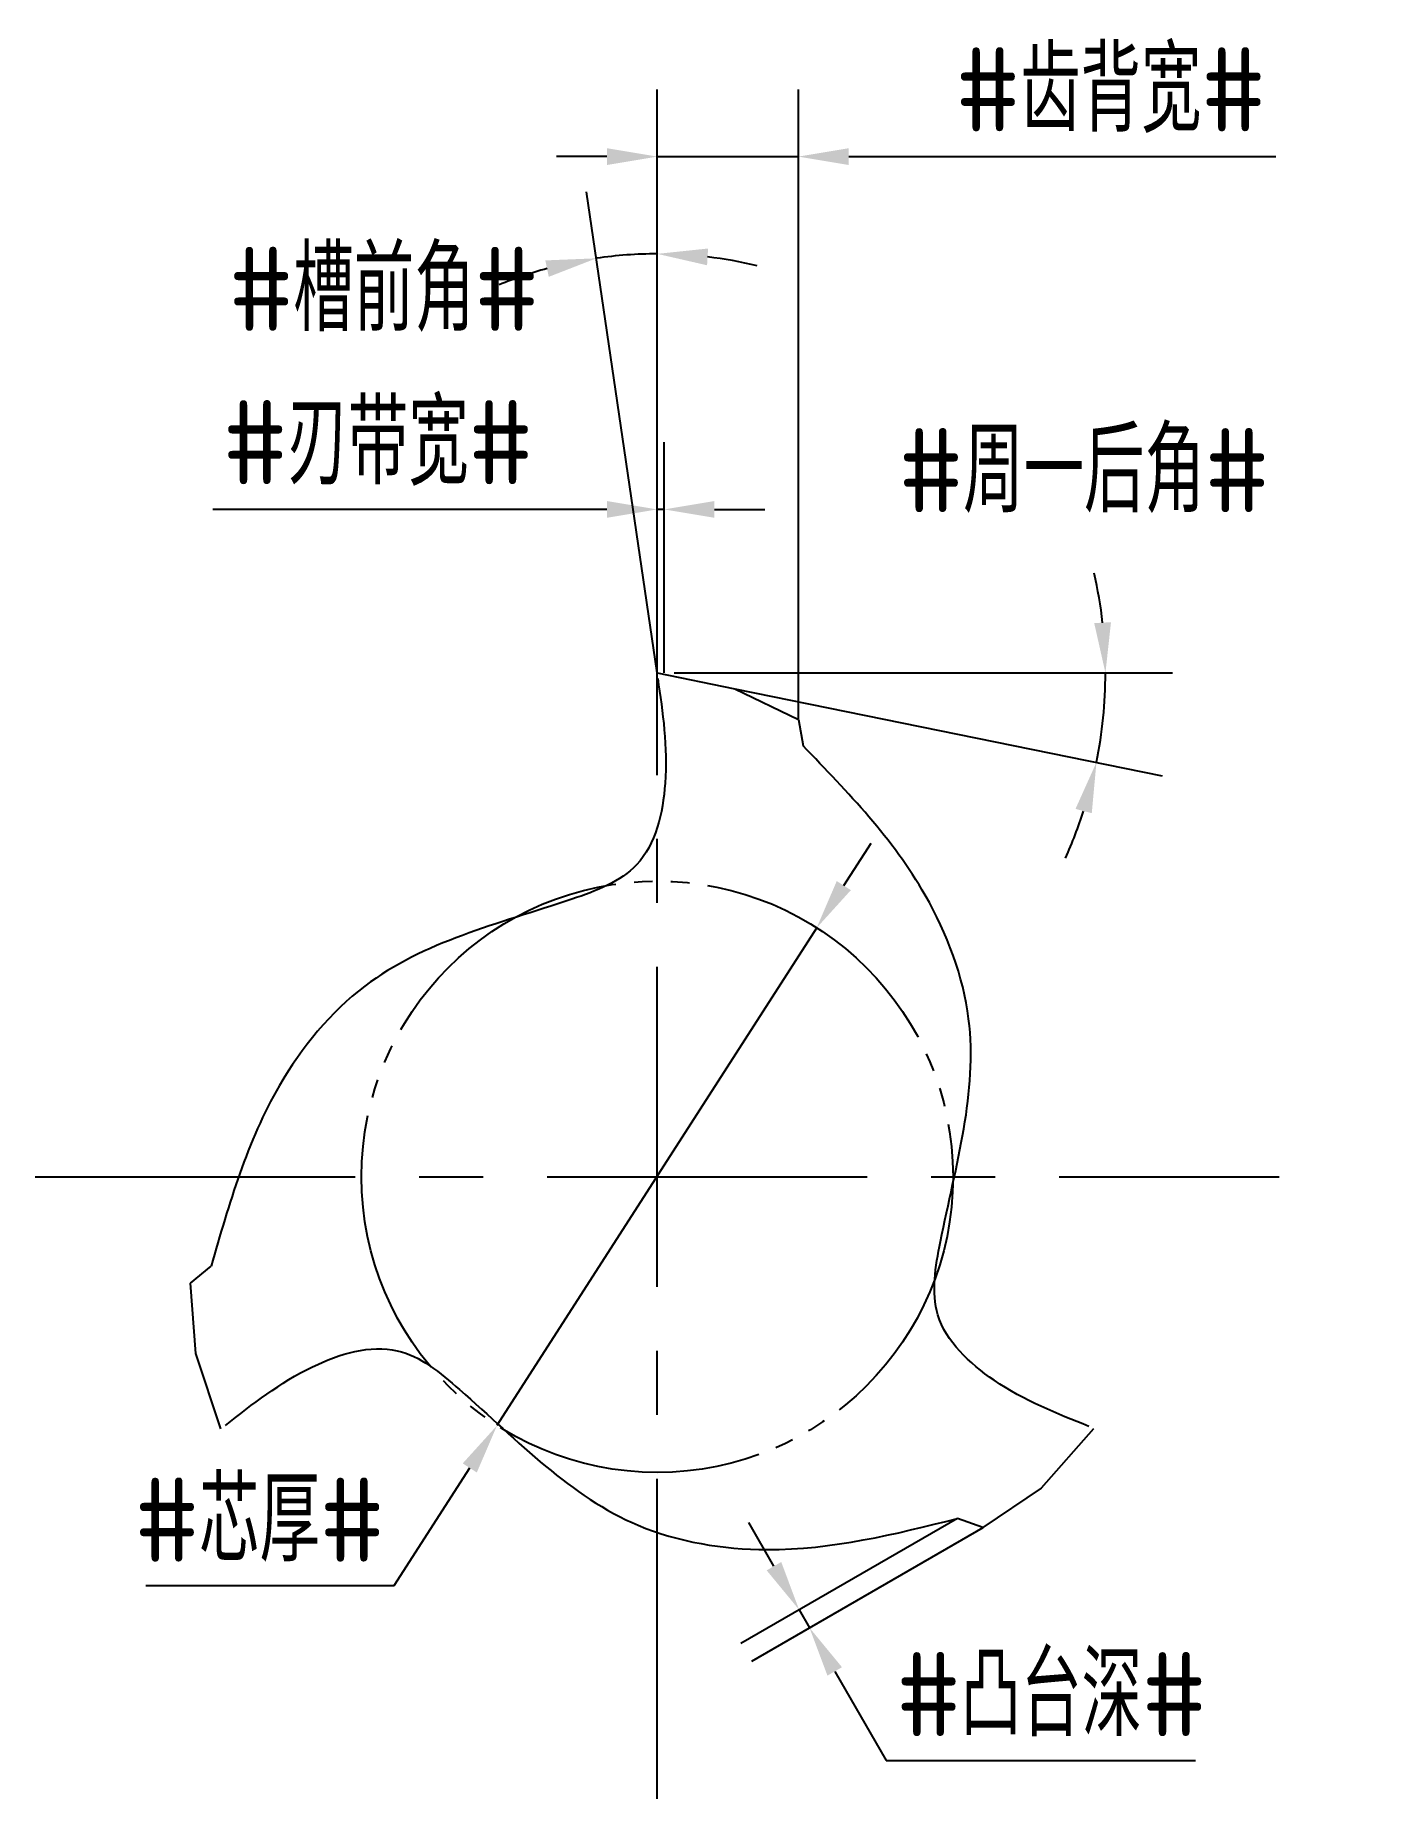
# Model space of a CAD drawing. Header units: millimetres. Extents: x 166.5 to 206.4, y 67.4 to 119.9.
import ezdxf

# ---------------------------------------------------------------- set-up
doc = ezdxf.new("R2010")
doc.units = ezdxf.units.MM
for name, pattern in [('ACAD_ISO04W100', [30, 24, -3, 0, -3]), ('CENTER', [50.8, 31.75, -6.35, 6.35, -6.35]), ('JIS_09_08', [10.75, 8, -0.55, 0.55, -0.55, 0.55, -0.55])]:
    doc.linetypes.add(name, pattern=pattern)
for name, color, linetype in [('中心线', 2, 'ACAD_ISO04W100'), ('标注', 7, 'Continuous'), ('虚线轮廓', 1, 'Continuous'), ('轮廓', 4, 'Continuous')]:
    doc.layers.add(name, color=color, linetype=linetype)
doc.styles.add('CFST0', font='gbenor.shx', dxfattribs={"bigfont": 'gbcbig.shx'})
doc.dimstyles.new('TYToolDesignC1-1', dxfattribs={"dimtxt": 2.5, "dimasz": 1.5, "dimexe": 2, "dimexo": 0, "dimtad": 1, "dimtoh": 1, "dimdec": 3, "dimdsep": 46, "dimtxsty": 'CFST0', "dimcen": 2.502, "dimclrd": 3, "dimclre": 3, "dimclrt": 3, "dimazin": 2, "dimtfac": 1, "dimtdec": 3, "dimtmove": 0, "dimatfit": 3, "dimfxl": 1, "dimarcsym": 0})

# ---------------------------------------------------------------- blocks, each defined once
blk = doc.blocks.new('*D7')
at = {"layer": 'Defpoints', "color": 0, "transparency": 16777216}
for p in [(189.742, 93.347), (180.228, 78.533)]:
    blk.add_point(p, dxfattribs=at)
at = {"layer": '标注', "color": 3, "lineweight": -2, "transparency": 16777216}
for p, q in [((190.553, 94.609), (191.363, 95.872)), ((189.742, 93.347), (180.228, 78.533)), ((177.166, 73.766), (179.417, 77.271)), ((169.776, 73.766), (177.166, 73.766))]:
    blk.add_line(p, q, dxfattribs=at)
at = {"layer": '标注', "color": 3, "transparency": 16777216}
for points in [[(190.343, 94.745), (190.763, 94.474), (189.742, 93.347)], [(179.207, 77.406), (179.627, 77.135), (180.228, 78.533)]]:
    blk.add_solid(points, dxfattribs=at)
at = {"layer": '标注', "color": 3, "transparency": 16777216, "insert": (173.159, 75.723), "char_height": 2.5, "attachment_point": 5, "style": 'CFST0'}
blk.add_mtext('#芯厚#', dxfattribs=at)
blk = doc.blocks.new('*D6')
at = {"layer": 'Defpoints', "color": 0, "transparency": 16777216}
for p in [(184.394, 113.404), (185, 100.94), (185, 100.94), (185, 100), (185.26, 99.17)]:
    blk.add_point(p, dxfattribs=at)
at = {"layer": '标注', "color": 3, "lineweight": -2, "transparency": 16777216}
for q in [(182.896, 115.265), (185, 115.419)]:
    blk.add_line((185, 100.94), q, dxfattribs=at)
for start, end in [(90, 98.3566), (105.248, 112.1394), (76.2172, 83.1086)]:
    blk.add_arc((185, 100.94), 12.479, start, end, dxfattribs=at)
at = {"layer": '标注', "color": 3, "transparency": 16777216}
for points in [[(186.482, 113.079), (186.512, 113.578), (185, 113.419)], [(181.667, 113.224), (181.769, 112.735), (183.186, 113.286)]]:
    blk.add_solid(points, dxfattribs=at)
at = {"layer": '标注', "color": 3, "transparency": 16777216, "insert": (176.863, 112.358), "char_height": 2.5, "attachment_point": 5, "style": 'CFST0'}
blk.add_mtext('#槽前角#', dxfattribs=at)
blk = doc.blocks.new('*D4')
at = {"layer": 'Defpoints', "color": 0, "transparency": 16777216}
for p in [(185, 100.94), (185, 100.94), (185.5, 100.94), (187.31, 100.47), (198.223, 99.16)]:
    blk.add_point(p, dxfattribs=at)
at = {"layer": '标注', "color": 3, "lineweight": -2, "transparency": 16777216}
for p, q in [((185.5, 100.94), (200.342, 100.94)), ((187.31, 100.47), (200.034, 97.881))]:
    blk.add_line(p, q, dxfattribs=at)
for start, end in [(6.445, 12.89), (348.4994, 0), (335.6094, 342.0544)]:
    blk.add_arc((185, 100.94), 13.342, start, end, dxfattribs=at)
at = {"layer": '标注', "color": 3, "transparency": 16777216}
for points in [[(198.507, 102.452), (198.008, 102.424), (198.342, 100.94)], [(197.451, 96.893), (197.935, 96.766), (198.074, 98.28)]]:
    blk.add_solid(points, dxfattribs=at)
at = {"layer": '标注', "color": 3, "transparency": 16777216, "insert": (197.704, 106.96), "char_height": 2.5, "attachment_point": 5, "style": 'CFST0'}
blk.add_mtext('#周一后角#', dxfattribs=at)
blk = doc.blocks.new('*D5')
at = {"layer": 'Defpoints', "color": 0, "transparency": 16777216}
for p in [(189.2, 116.315), (185, 100.94), (189.2, 99.56)]:
    blk.add_point(p, dxfattribs=at)
at = {"layer": '标注', "color": 3, "lineweight": -2, "transparency": 16777216}
for p, q in [((185, 100.94), (185, 118.315)), ((189.2, 99.56), (189.2, 118.315)), ((183.5, 116.315), (182, 116.315)), ((185, 116.315), (189.2, 116.315)), ((190.7, 116.315), (203.416, 116.315))]:
    blk.add_line(p, q, dxfattribs=at)
at = {"layer": '标注', "color": 3, "transparency": 16777216}
for points in [[(183.5, 116.565), (183.5, 116.065), (185, 116.315)], [(190.7, 116.565), (190.7, 116.065), (189.2, 116.315)]]:
    blk.add_solid(points, dxfattribs=at)
at = {"layer": '标注', "color": 3, "transparency": 16777216, "insert": (198.499, 118.287), "char_height": 2.5, "attachment_point": 5, "style": 'CFST0'}
blk.add_mtext('#齿背宽#', dxfattribs=at)
blk = doc.blocks.new('*D3')
at = {"layer": 'Defpoints', "color": 0, "transparency": 16777216}
for p in [(185.2, 105.81), (185, 100.94), (185.2, 100.94)]:
    blk.add_point(p, dxfattribs=at)
at = {"layer": '标注', "color": 3, "lineweight": -2, "transparency": 16777216}
for p, q in [((185, 100.94), (185, 107.81)), ((185.2, 100.94), (185.2, 107.81)), ((183.5, 105.81), (171.769, 105.81)), ((185.2, 105.81), (185, 105.81)), ((186.7, 105.81), (188.2, 105.81))]:
    blk.add_line(p, q, dxfattribs=at)
at = {"layer": '标注', "color": 3, "transparency": 16777216}
for points in [[(183.5, 106.06), (183.5, 105.56), (185, 105.81)], [(186.7, 106.06), (186.7, 105.56), (185.2, 105.81)]]:
    blk.add_solid(points, dxfattribs=at)
at = {"layer": '标注', "color": 3, "transparency": 16777216, "insert": (176.686, 107.782), "char_height": 2.5, "attachment_point": 5, "style": 'CFST0'}
blk.add_mtext('#刃带宽#', dxfattribs=at)
blk = doc.blocks.new('*D8')
at = {"layer": 'Defpoints', "color": 0, "transparency": 16777216}
for p in [(193.94, 75.77), (194.69, 75.49), (189.532, 72.512)]:
    blk.add_point(p, dxfattribs=at)
at = {"layer": '标注', "color": 3, "lineweight": -2, "transparency": 16777216}
for p, q in [((193.94, 75.77), (187.491, 72.047)), ((188.473, 74.346), (187.723, 75.645)), ((194.69, 75.49), (187.8, 71.512)), ((189.223, 73.047), (189.532, 72.512)), ((190.282, 71.213), (191.816, 68.557)), ((191.816, 68.557), (201.025, 68.557))]:
    blk.add_line(p, q, dxfattribs=at)
at = {"layer": '标注', "color": 3, "transparency": 16777216}
for points in [[(188.69, 74.471), (188.257, 74.221), (189.223, 73.047)], [(190.499, 71.338), (190.066, 71.088), (189.532, 72.512)]]:
    blk.add_solid(points, dxfattribs=at)
at = {"layer": '标注', "color": 3, "transparency": 16777216, "insert": (196.733, 70.529), "char_height": 2.5, "attachment_point": 5, "style": 'CFST0'}
blk.add_mtext('#凸台深#', dxfattribs=at)

msp = doc.modelspace()

# ---------------------------------------------------------------- linework, layer by layer
at = {"layer": '中心线', "linetype": 'CENTER', "ltscale": 0.3}
for p, q in [((185, 67.422), (185, 104.458)), ((166.482, 85.94), (203.518, 85.94))]:
    msp.add_line(p, q, dxfattribs=at)
at = {"layer": '虚线轮廓', "color": 7, "linetype": 'JIS_09_08'}
msp.add_circle((185, 85.94), 8.8047, dxfattribs=at)
at = {"layer": '轮廓', "linetype": 'Continuous'}
for p, q in [((185, 100.94), (187.311, 100.4721)), ((187.311, 100.4721), (189.2, 99.5574)), ((171.2594, 80.6753), (171.107, 82.7686)), ((172.0096, 78.44), (171.2594, 80.6753)), ((197.9904, 78.44), (196.4297, 76.6726)), ((196.4297, 76.6726), (194.693, 75.494))]:
    msp.add_line(p, q, dxfattribs=at)
at = {"layer": '轮廓'}
for p, q in [((189.2, 99.5574), (189.3389, 98.7696)), ((171.107, 82.7686), (171.7198, 83.2828)), ((194.693, 75.494), (193.9413, 75.7676))]:
    msp.add_line(p, q, dxfattribs=at)
for points in [[(185.0128, 100.7806), (185.2328, 97.6557), (184.3852, 95.2317), (182.4579, 94.2065), (176.2949, 91.6176), (173.7521, 88.6597), (171.7198, 83.2828)], [(197.846, 78.5086), (195.0296, 79.8805), (193.3542, 81.8266), (193.43, 84.0083), (194.2695, 90.64), (192.9793, 94.3211), (189.3389, 98.7696)], [(172.1412, 78.5307), (174.7375, 80.2838), (177.2606, 80.7617), (179.1121, 79.6053), (184.4356, 75.5623), (188.2686, 74.8392), (193.9413, 75.7676)]]:
    msp.add_spline(points, degree=3, dxfattribs=at)

# ---------------------------------------------------------------- dimensions: what is measured, and where the dimension line sits
at = {"layer": '标注'}
for base, p2, text, picture, middle in [((189.2, 116.3153), (189.2, 99.56), '#齿背宽#', '*D5', (198.499, 116.3153)), ((185.2, 105.8102), (185.2, 100.94), '#刃带宽#', '*D3', (176.6863, 105.8102))]:
    dim = msp.add_linear_dim(base=base, p1=(185, 100.94), p2=p2, text=text, dimstyle='TYToolDesignC1-1', dxfattribs=at)
    dim.commit()
    dim.dimension.update_dxf_attribs({"geometry": picture, "text_midpoint": middle, "dimtype": 160})
for base, line1, line2, text, picture, middle in [((184.3936, 113.4039), ((185, 100.94), (185, 100)), ((185, 100.94), (185.26, 99.17)), '#槽前角#', '*D6', (176.8629, 110.4006)), ((198.2227, 99.16), ((185, 100.94), (187.31, 100.47)), ((185, 100.94), (185.5, 100.94)), '#周一后角#', '*D4', (197.7042, 105.0157))]:
    dim = msp.add_angular_dim_2l(base=base, line1=line1, line2=line2, text=text, dimstyle='TYToolDesignC1-1', dxfattribs=at)
    dim.commit()
    dim.dimension.update_dxf_attribs({"geometry": picture, "text_midpoint": middle, "dimtype": 162})
dim = msp.add_diameter_dim_2p(p1=(189.7423, 93.3473), p2=(180.2277, 78.5327), text='#芯厚#', dimstyle='TYToolDesignC1-1', dxfattribs=at)
dim.commit()
dim.dimension.update_dxf_attribs({"geometry": '*D7', "text_midpoint": (173.1588, 73.7657)})
dim = msp.add_linear_dim(base=(189.5321, 72.5121), p1=(193.94, 75.77), p2=(194.69, 75.49), angle=300, text='#凸台深#', dimstyle='TYToolDesignC1-1', dxfattribs=at)
dim.commit()
dim.dimension.update_dxf_attribs({"geometry": '*D8', "text_midpoint": (196.7328, 68.557), "dimtype": 160})

doc.saveas('drawing.dxf')
